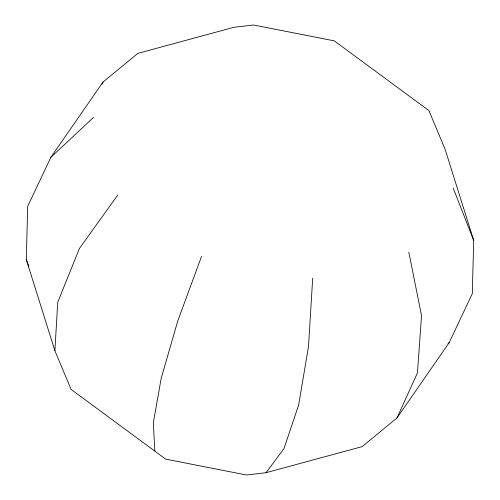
<?xml version="1.0" encoding="UTF-8"?>
<svg xmlns="http://www.w3.org/2000/svg" width="500" height="500" viewBox="0 0 500 500"><rect width="100%" height="100%" fill="white"/><g stroke="black" fill="none" stroke-linecap="round" stroke-linejoin="round"><path stroke-width="0.75" d="M26.3 259.575L27.694 206.312L50.85 157.331L103.019 82.037L137.875 53.369L234 27.287L253.544 25L334.306 40.869L428.881 110.556L445.112 149.262L473.7 240.425L472.306 293.688L449.15 342.669L396.981 417.962L362.125 446.631L266 472.713L246.456 475L165.694 459.131L71.119 389.444L54.887 350.737L26.3 259.575L28.863 266.112M54.887 350.737L57.75 302.169L79.431 248.494L117.812 194.969M312.688 278.238L308.525 346.388L298.631 405.094L283.975 448.625L266 472.713M201.537 256.394L177.856 320.706L161.238 378.1L153.312 422.95L154.844 450.869M102.062 84.15L103.019 82.037M396.981 417.962L417.45 372.856L421.525 315.719L408.812 252.15M50.85 157.331L93.494 117.419M448.013 343.731L449.15 342.669M453.194 188.106L473.7 240.425"/></g></svg>
